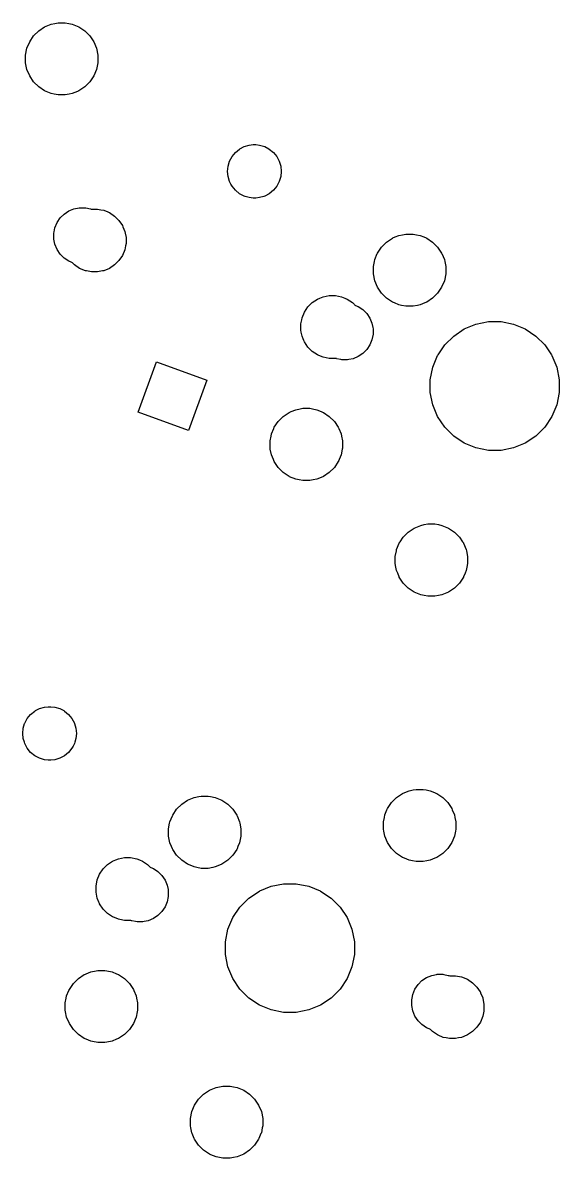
# Model space of a CAD drawing. Extents: x 74 to 361, y -185 to -87.
# Drawn here: x 111.85 to 128.92, y -162.45 to -126.28 of the extents above; entities that cross this region are included whole.
import ezdxf

# ---------------------------------------------------------------- set-up
doc = ezdxf.new("R2010")
doc.units = 0
doc.header["$MEASUREMENT"] = 0
doc.layers.add('BLACK', color=7, linetype='CONTINUOUS')

msp = doc.modelspace()

# ---------------------------------------------------------------- linework, layer by layer
at = {"layer": 'BLACK', "linetype": 'CONTINUOUS'}
for p, q in [((112.195, -126.699), (112.355, -126.538)), ((112.355, -126.538), (112.544, -126.412)), ((112.544, -126.412), (112.753, -126.326)), ((112.753, -126.326), (112.864, -126.303)), ((112.864, -126.303), (112.975, -126.281)), ((112.975, -126.281), (113.202, -126.281)), ((113.202, -126.281), (113.313, -126.303)), ((113.313, -126.303), (113.425, -126.326)), ((113.425, -126.326), (113.634, -126.412)), ((113.634, -126.412), (113.823, -126.538)), ((113.823, -126.538), (113.983, -126.699)), ((111.982, -127.096), (112.069, -126.887)), ((112.069, -126.887), (112.195, -126.699)), ((113.983, -126.699), (114.109, -126.887)), ((114.109, -126.887), (114.196, -127.096)), ((111.938, -127.319), (111.982, -127.097)), ((111.982, -127.097), (111.982, -127.096)), ((114.196, -127.096), (114.196, -127.097)), ((114.196, -127.097), (114.24, -127.319)), ((111.938, -127.546), (111.938, -127.319)), ((111.941, -127.559), (111.938, -127.546)), ((111.982, -127.768), (111.941, -127.559)), ((114.237, -127.559), (114.196, -127.768)), ((114.24, -127.546), (114.237, -127.559)), ((114.24, -127.319), (114.24, -127.546)), ((112.069, -127.978), (111.982, -127.768)), ((112.195, -128.166), (112.069, -127.978)), ((114.109, -127.978), (113.983, -128.166)), ((114.196, -127.768), (114.109, -127.978)), ((112.355, -128.326), (112.195, -128.166)), ((112.544, -128.452), (112.355, -128.326)), ((113.823, -128.326), (113.634, -128.452)), ((113.983, -128.166), (113.823, -128.326)), ((112.589, -128.471), (112.544, -128.452)), ((112.544, -128.452), (112.544, -128.452)), ((112.544, -128.452), (112.544, -128.452)), ((112.753, -128.539), (112.589, -128.471)), ((112.848, -128.558), (112.753, -128.539)), ((112.975, -128.583), (112.848, -128.558)), ((113.202, -128.583), (112.975, -128.583)), ((113.329, -128.558), (113.202, -128.583)), ((113.425, -128.539), (113.329, -128.558)), ((113.588, -128.471), (113.425, -128.539)), ((113.634, -128.452), (113.588, -128.471)), ((113.634, -128.452), (113.634, -128.452)), ((113.634, -128.452), (113.634, -128.452)), ((118.891, -130.225), (119.051, -130.176)), ((119.051, -130.176), (119.176, -130.164)), ((119.176, -130.164), (119.26, -130.164)), ((119.26, -130.164), (119.385, -130.176)), ((119.385, -130.176), (119.545, -130.225)), ((118.428, -130.687), (118.506, -130.542)), ((118.506, -130.542), (118.507, -130.54)), ((118.507, -130.54), (118.614, -130.41)), ((118.614, -130.41), (118.743, -130.304)), ((118.743, -130.304), (118.758, -130.296)), ((118.758, -130.296), (118.891, -130.225)), ((119.545, -130.225), (119.678, -130.296)), ((119.678, -130.296), (119.693, -130.304)), ((119.693, -130.304), (119.823, -130.41)), ((119.823, -130.41), (119.929, -130.54)), ((119.929, -130.54), (119.93, -130.542)), ((119.93, -130.542), (120.008, -130.687)), ((118.363, -131.015), (118.38, -130.848)), ((118.38, -130.848), (118.428, -130.687)), ((120.008, -130.687), (120.057, -130.848)), ((120.057, -130.848), (120.073, -131.015)), ((118.38, -131.182), (118.363, -131.015)), ((118.428, -131.342), (118.38, -131.182)), ((120.057, -131.182), (120.008, -131.342)), ((120.073, -131.015), (120.057, -131.182)), ((118.469, -131.419), (118.428, -131.342)), ((118.507, -131.49), (118.469, -131.419)), ((118.614, -131.619), (118.507, -131.49)), ((118.743, -131.726), (118.614, -131.619)), ((119.823, -131.619), (119.693, -131.726)), ((119.929, -131.49), (119.823, -131.619)), ((119.967, -131.419), (119.929, -131.49)), ((120.008, -131.342), (119.967, -131.419)), ((118.891, -131.805), (118.743, -131.726)), ((118.743, -131.726), (118.743, -131.726)), ((118.921, -131.814), (118.891, -131.805)), ((118.891, -131.805), (118.891, -131.805)), ((119.051, -131.853), (118.921, -131.814)), ((119.176, -131.866), (119.051, -131.853)), ((119.26, -131.866), (119.176, -131.866)), ((119.385, -131.853), (119.26, -131.866)), ((119.516, -131.814), (119.385, -131.853)), ((119.545, -131.805), (119.516, -131.814)), ((119.693, -131.726), (119.545, -131.805)), ((119.545, -131.805), (119.545, -131.805)), ((119.693, -131.726), (119.693, -131.726)), ((113.164, -132.375), (113.311, -132.276)), ((113.311, -132.276), (113.475, -132.208)), ((113.475, -132.208), (113.64, -132.176)), ((113.64, -132.176), (113.649, -132.174)), ((113.649, -132.174), (113.827, -132.174)), ((113.827, -132.174), (113.855, -132.179)), ((113.855, -132.179), (114.001, -132.208)), ((114.001, -132.208), (114.001, -132.208)), ((114.001, -132.208), (114.002, -132.209)), ((114.002, -132.209), (114.023, -132.215)), ((114.023, -132.215), (114.048, -132.217)), ((114.048, -132.217), (114.231, -132.217)), ((114.231, -132.217), (114.328, -132.237)), ((114.328, -132.237), (114.425, -132.256)), ((114.425, -132.256), (114.553, -132.309)), ((114.553, -132.309), (114.593, -132.326)), ((114.593, -132.326), (114.607, -132.331)), ((114.607, -132.331), (114.771, -132.441)), ((112.872, -132.812), (112.94, -132.648)), ((112.94, -132.648), (113.038, -132.5)), ((113.038, -132.5), (113.164, -132.375)), ((114.771, -132.441), (114.91, -132.58)), ((114.91, -132.58), (115.018, -132.741)), ((112.837, -132.986), (112.847, -132.938)), ((112.837, -133.163), (112.837, -132.986)), ((112.847, -132.938), (112.872, -132.812)), ((115.018, -132.741), (115.02, -132.744)), ((115.02, -132.744), (115.035, -132.781)), ((115.035, -132.781), (115.095, -132.926)), ((115.095, -132.926), (115.108, -132.988)), ((115.108, -132.988), (115.134, -133.12)), ((123.697, -133.106), (123.818, -133.056)), ((123.818, -133.056), (123.93, -133.034)), ((123.93, -133.034), (124.041, -133.012)), ((124.041, -133.012), (124.268, -133.012)), ((124.268, -133.012), (124.379, -133.034)), ((124.379, -133.034), (124.49, -133.056)), ((124.49, -133.056), (124.611, -133.106)), ((112.839, -133.17), (112.837, -133.163)), ((112.872, -133.338), (112.839, -133.17)), ((112.94, -133.501), (112.872, -133.338)), ((115.12, -133.388), (115.095, -133.51)), ((115.134, -133.317), (115.12, -133.388)), ((115.134, -133.12), (115.134, -133.317)), ((123.134, -133.618), (123.26, -133.429)), ((123.26, -133.429), (123.42, -133.269)), ((123.42, -133.269), (123.609, -133.143)), ((123.609, -133.143), (123.623, -133.137)), ((123.623, -133.137), (123.697, -133.106)), ((124.611, -133.106), (124.686, -133.137)), ((124.686, -133.137), (124.699, -133.143)), ((124.699, -133.143), (124.888, -133.269)), ((124.888, -133.269), (125.048, -133.429)), ((125.048, -133.429), (125.174, -133.618)), ((113.038, -133.649), (112.94, -133.501)), ((113.164, -133.775), (113.038, -133.649)), ((113.311, -133.873), (113.164, -133.775)), ((115.02, -133.692), (114.91, -133.856)), ((115.095, -133.51), (115.02, -133.692)), ((123.047, -133.827), (123.127, -133.635)), ((123.127, -133.635), (123.134, -133.618)), ((123.134, -133.618), (123.134, -133.618)), ((125.174, -133.618), (125.174, -133.618)), ((125.174, -133.618), (125.181, -133.635)), ((125.181, -133.635), (125.261, -133.827)), ((113.392, -133.907), (113.311, -133.873)), ((113.414, -133.918), (113.392, -133.907)), ((113.433, -133.934), (113.414, -133.918)), ((113.495, -133.996), (113.433, -133.934)), ((113.659, -134.105), (113.495, -133.996)), ((113.841, -134.181), (113.659, -134.105)), ((113.876, -134.188), (113.841, -134.181)), ((114.425, -134.181), (114.39, -134.188)), ((114.607, -134.105), (114.425, -134.181)), ((114.771, -133.996), (114.607, -134.105)), ((114.91, -133.856), (114.771, -133.996)), ((123.003, -134.049), (123.035, -133.888)), ((123.003, -134.276), (123.003, -134.049)), ((123.035, -133.888), (123.047, -133.827)), ((125.261, -133.827), (125.273, -133.888)), ((125.273, -133.888), (125.305, -134.049)), ((125.305, -134.049), (125.305, -134.276)), ((114.034, -134.219), (113.876, -134.188)), ((114.231, -134.219), (114.034, -134.219)), ((114.39, -134.188), (114.231, -134.219)), ((123.005, -134.284), (123.003, -134.276)), ((123.047, -134.499), (123.005, -134.284)), ((123.134, -134.708), (123.047, -134.499)), ((125.261, -134.499), (125.174, -134.708)), ((125.304, -134.284), (125.261, -134.499)), ((125.305, -134.276), (125.304, -134.284)), ((123.26, -134.897), (123.134, -134.708)), ((123.42, -135.057), (123.26, -134.897)), ((125.048, -134.897), (124.888, -135.057)), ((125.174, -134.708), (125.048, -134.897)), ((120.92, -135.333), (121.059, -135.194)), ((121.059, -135.194), (121.223, -135.085)), ((121.223, -135.085), (121.225, -135.084)), ((121.225, -135.084), (121.296, -135.055)), ((121.296, -135.055), (121.405, -135.009)), ((121.405, -135.009), (121.502, -134.99)), ((121.502, -134.99), (121.599, -134.971)), ((121.599, -134.971), (121.796, -134.971)), ((121.796, -134.971), (121.893, -134.99)), ((121.893, -134.99), (121.989, -135.009)), ((121.989, -135.009), (122.099, -135.055)), ((122.099, -135.055), (122.17, -135.084)), ((122.17, -135.084), (122.172, -135.085)), ((122.172, -135.085), (122.335, -135.194)), ((122.335, -135.194), (122.398, -135.256)), ((122.398, -135.256), (122.417, -135.272)), ((123.609, -135.183), (123.42, -135.057)), ((123.67, -135.208), (123.609, -135.183)), ((123.609, -135.183), (123.609, -135.183)), ((123.609, -135.183), (123.609, -135.183)), ((123.818, -135.27), (123.67, -135.208)), ((124.638, -135.208), (124.49, -135.27)), ((124.699, -135.183), (124.638, -135.208)), ((124.888, -135.057), (124.699, -135.183)), ((124.699, -135.183), (124.699, -135.183)), ((124.699, -135.183), (124.699, -135.183)), ((120.735, -135.68), (120.81, -135.499)), ((120.81, -135.497), (120.92, -135.333)), ((120.81, -135.499), (120.81, -135.497)), ((120.81, -135.497), (120.81, -135.497)), ((122.417, -135.272), (122.438, -135.283)), ((122.438, -135.283), (122.519, -135.317)), ((122.519, -135.317), (122.666, -135.415)), ((122.666, -135.415), (122.792, -135.541)), ((122.792, -135.541), (122.891, -135.688)), ((123.898, -135.285), (123.818, -135.27)), ((124.041, -135.314), (123.898, -135.285)), ((124.268, -135.314), (124.041, -135.314)), ((124.411, -135.285), (124.268, -135.314)), ((124.49, -135.27), (124.411, -135.285)), ((120.696, -135.873), (120.722, -135.742)), ((120.696, -136.07), (120.696, -135.873)), ((120.722, -135.742), (120.735, -135.68)), ((122.891, -135.688), (122.958, -135.852)), ((122.958, -135.852), (122.986, -135.989)), ((122.986, -135.989), (122.993, -136.027)), ((125.894, -136.035), (126.267, -135.881)), ((126.267, -135.881), (126.664, -135.802)), ((126.664, -135.802), (127.068, -135.802)), ((127.068, -135.802), (127.464, -135.881)), ((127.464, -135.881), (127.837, -136.035)), ((120.709, -136.133), (120.696, -136.07)), ((120.735, -136.264), (120.709, -136.133)), ((120.77, -136.349), (120.735, -136.264)), ((120.794, -136.407), (120.77, -136.349)), ((122.993, -136.206), (122.958, -136.378)), ((122.993, -136.027), (122.993, -136.204)), ((122.993, -136.204), (122.993, -136.206)), ((125.273, -136.545), (125.558, -136.26)), ((125.558, -136.26), (125.894, -136.035)), ((125.894, -136.035), (125.894, -136.035)), ((127.837, -136.035), (127.837, -136.035)), ((127.837, -136.035), (128.173, -136.26)), ((128.173, -136.26), (128.459, -136.545)), ((120.81, -136.446), (120.794, -136.407)), ((120.92, -136.61), (120.81, -136.446)), ((121.059, -136.749), (120.92, -136.61)), ((122.792, -136.69), (122.666, -136.815)), ((122.891, -136.542), (122.792, -136.69)), ((122.958, -136.378), (122.891, -136.542)), ((125.063, -136.859), (125.273, -136.545)), ((128.459, -136.545), (128.668, -136.859)), ((121.223, -136.859), (121.059, -136.749)), ((121.268, -136.877), (121.223, -136.859)), ((121.223, -136.859), (121.223, -136.859)), ((121.223, -136.859), (121.223, -136.859)), ((121.405, -136.934), (121.268, -136.877)), ((121.599, -136.973), (121.405, -136.934)), ((121.783, -136.973), (121.599, -136.973)), ((121.807, -136.975), (121.783, -136.973)), ((121.828, -136.981), (121.807, -136.975)), ((121.829, -136.982), (121.828, -136.981)), ((121.963, -137.008), (121.829, -136.982)), ((121.829, -136.982), (121.829, -136.982)), ((122.003, -137.016), (121.963, -137.008)), ((122.181, -137.016), (122.003, -137.016)), ((122.219, -137.009), (122.181, -137.016)), ((122.355, -136.982), (122.219, -137.009)), ((122.519, -136.914), (122.355, -136.982)), ((122.666, -136.815), (122.519, -136.914)), ((124.894, -137.254), (125.048, -136.881)), ((125.048, -136.881), (125.063, -136.859)), ((128.668, -136.859), (128.683, -136.881)), ((128.683, -136.881), (128.838, -137.254)), ((115.521, -138.684), (116.103, -137.084)), ((116.103, -137.084), (117.703, -137.667)), ((124.815, -137.651), (124.894, -137.254)), ((128.838, -137.254), (128.917, -137.651)), ((117.703, -137.667), (117.121, -139.266)), ((124.815, -138.055), (124.815, -137.651)), ((128.917, -137.651), (128.917, -138.055)), ((124.894, -138.451), (124.815, -138.055)), ((128.917, -138.055), (128.838, -138.451)), ((125.048, -138.824), (124.894, -138.451)), ((128.838, -138.451), (128.683, -138.824)), ((117.121, -139.266), (115.521, -138.684)), ((119.974, -138.98), (120.134, -138.819)), ((120.134, -138.819), (120.322, -138.693)), ((120.322, -138.693), (120.328, -138.691)), ((120.328, -138.691), (120.389, -138.666)), ((120.389, -138.666), (120.532, -138.607)), ((120.532, -138.607), (120.672, -138.579)), ((120.672, -138.579), (120.754, -138.562)), ((120.754, -138.562), (120.981, -138.562)), ((120.981, -138.562), (121.063, -138.579)), ((121.063, -138.579), (121.203, -138.607)), ((121.203, -138.607), (121.346, -138.666)), ((121.346, -138.666), (121.407, -138.691)), ((121.407, -138.691), (121.413, -138.693)), ((121.413, -138.693), (121.601, -138.819)), ((121.601, -138.819), (121.762, -138.98)), ((125.273, -139.16), (125.048, -138.824)), ((125.048, -138.824), (125.048, -138.824)), ((128.683, -138.824), (128.459, -139.16)), ((128.683, -138.824), (128.683, -138.824)), ((119.761, -139.378), (119.832, -139.205)), ((119.832, -139.205), (119.848, -139.168)), ((119.848, -139.168), (119.974, -138.98)), ((119.848, -139.168), (119.848, -139.168)), ((121.762, -138.98), (121.888, -139.168)), ((121.888, -139.168), (121.888, -139.168)), ((121.888, -139.168), (121.903, -139.205)), ((121.903, -139.205), (121.974, -139.378)), ((125.558, -139.446), (125.273, -139.16)), ((128.459, -139.16), (128.173, -139.446)), ((119.717, -139.6), (119.747, -139.446)), ((119.717, -139.827), (119.717, -139.6)), ((119.747, -139.446), (119.761, -139.378)), ((121.974, -139.378), (121.988, -139.446)), ((121.988, -139.446), (122.019, -139.6)), ((122.019, -139.6), (122.019, -139.827)), ((125.894, -139.67), (125.558, -139.446)), ((128.173, -139.446), (127.837, -139.67)), ((119.724, -139.864), (119.717, -139.827)), ((119.761, -140.049), (119.724, -139.864)), ((122.011, -139.864), (121.974, -140.049)), ((122.019, -139.827), (122.011, -139.864)), ((126.267, -139.825), (125.894, -139.67)), ((125.894, -139.67), (125.894, -139.67)), ((125.894, -139.67), (125.894, -139.67)), ((126.664, -139.904), (126.267, -139.825)), ((127.068, -139.904), (126.664, -139.904)), ((127.464, -139.825), (127.068, -139.904)), ((127.837, -139.67), (127.464, -139.825)), ((127.837, -139.67), (127.837, -139.67)), ((127.837, -139.67), (127.837, -139.67)), ((119.822, -140.197), (119.761, -140.049)), ((119.835, -140.228), (119.822, -140.197)), ((119.848, -140.259), (119.835, -140.228)), ((119.974, -140.447), (119.848, -140.259)), ((121.888, -140.259), (121.762, -140.447)), ((121.9, -140.228), (121.888, -140.259)), ((121.913, -140.197), (121.9, -140.228)), ((121.974, -140.049), (121.913, -140.197)), ((120.134, -140.607), (119.974, -140.447)), ((120.322, -140.733), (120.134, -140.607)), ((121.601, -140.607), (121.413, -140.733)), ((121.762, -140.447), (121.601, -140.607)), ((120.34, -140.741), (120.322, -140.733)), ((120.322, -140.733), (120.322, -140.733)), ((120.322, -140.733), (120.322, -140.733)), ((120.532, -140.82), (120.34, -140.741)), ((120.643, -140.842), (120.532, -140.82)), ((120.754, -140.864), (120.643, -140.842)), ((120.981, -140.864), (120.754, -140.864)), ((121.092, -140.842), (120.981, -140.864)), ((121.203, -140.82), (121.092, -140.842)), ((121.395, -140.741), (121.203, -140.82)), ((121.413, -140.733), (121.395, -140.741)), ((121.413, -140.733), (121.413, -140.733)), ((121.413, -140.733), (121.413, -140.733)), ((124.114, -142.503), (124.303, -142.377)), ((124.303, -142.377), (124.512, -142.29)), ((124.512, -142.29), (124.623, -142.268)), ((124.623, -142.268), (124.734, -142.246)), ((124.734, -142.246), (124.961, -142.246)), ((124.961, -142.246), (125.072, -142.268)), ((125.072, -142.268), (125.184, -142.29)), ((125.184, -142.29), (125.393, -142.377)), ((125.393, -142.377), (125.582, -142.503)), ((123.741, -143.061), (123.827, -142.854)), ((123.827, -142.854), (123.828, -142.852)), ((123.828, -142.852), (123.852, -142.815)), ((123.852, -142.815), (123.954, -142.663)), ((123.954, -142.663), (124.114, -142.503)), ((125.582, -142.503), (125.742, -142.663)), ((125.742, -142.663), (125.843, -142.815)), ((125.843, -142.815), (125.868, -142.852)), ((125.868, -142.852), (125.869, -142.854)), ((125.869, -142.854), (125.955, -143.061)), ((123.697, -143.284), (123.734, -143.098)), ((123.734, -143.098), (123.741, -143.061)), ((125.955, -143.061), (125.962, -143.098)), ((125.962, -143.098), (125.999, -143.284)), ((123.697, -143.51), (123.697, -143.284)), ((123.719, -143.621), (123.697, -143.51)), ((125.999, -143.51), (125.977, -143.621)), ((125.999, -143.284), (125.999, -143.51)), ((123.741, -143.733), (123.719, -143.621)), ((123.776, -143.816), (123.741, -143.733)), ((123.825, -143.935), (123.776, -143.816)), ((123.828, -143.942), (123.825, -143.935)), ((123.954, -144.131), (123.828, -143.942)), ((125.868, -143.942), (125.742, -144.131)), ((125.871, -143.935), (125.868, -143.942)), ((125.92, -143.816), (125.871, -143.935)), ((125.955, -143.733), (125.92, -143.816)), ((125.977, -143.621), (125.955, -143.733)), ((124.114, -144.291), (123.954, -144.131)), ((124.303, -144.417), (124.114, -144.291)), ((125.582, -144.291), (125.393, -144.417)), ((125.742, -144.131), (125.582, -144.291)), ((124.357, -144.439), (124.303, -144.417)), ((124.303, -144.417), (124.303, -144.417)), ((124.303, -144.417), (124.303, -144.417)), ((124.512, -144.504), (124.357, -144.439)), ((124.623, -144.526), (124.512, -144.504)), ((124.734, -144.548), (124.623, -144.526)), ((124.961, -144.548), (124.734, -144.548)), ((125.072, -144.526), (124.961, -144.548)), ((125.184, -144.504), (125.072, -144.526)), ((125.339, -144.439), (125.184, -144.504)), ((125.393, -144.417), (125.339, -144.439)), ((125.393, -144.417), (125.393, -144.417)), ((125.393, -144.417), (125.393, -144.417)), ((112.098, -148.311), (112.228, -148.205)), ((112.228, -148.205), (112.252, -148.192)), ((112.252, -148.192), (112.376, -148.126)), ((112.376, -148.126), (112.536, -148.077)), ((112.536, -148.077), (112.661, -148.065)), ((112.661, -148.065), (112.745, -148.065)), ((112.745, -148.065), (112.87, -148.077)), ((112.87, -148.077), (113.03, -148.126)), ((113.03, -148.126), (113.154, -148.192)), ((113.154, -148.192), (113.178, -148.205)), ((113.178, -148.205), (113.307, -148.311)), ((111.864, -148.749), (111.909, -148.6)), ((111.909, -148.6), (111.913, -148.589)), ((111.913, -148.589), (111.992, -148.441)), ((111.913, -148.589), (111.913, -148.589)), ((111.992, -148.441), (112.098, -148.311)), ((111.992, -148.441), (111.992, -148.441)), ((113.307, -148.311), (113.414, -148.441)), ((113.414, -148.441), (113.414, -148.441)), ((113.414, -148.441), (113.493, -148.589)), ((113.493, -148.589), (113.493, -148.589)), ((113.493, -148.589), (113.496, -148.6)), ((113.496, -148.6), (113.541, -148.749)), ((111.848, -148.916), (111.864, -148.749)), ((111.864, -149.083), (111.848, -148.916)), ((113.541, -148.749), (113.558, -148.916)), ((113.558, -148.916), (113.541, -149.083)), ((111.899, -149.196), (111.864, -149.083)), ((111.911, -149.238), (111.899, -149.196)), ((111.913, -149.243), (111.911, -149.238)), ((111.954, -149.321), (111.913, -149.243)), ((111.992, -149.391), (111.954, -149.321)), ((113.451, -149.321), (113.414, -149.391)), ((113.493, -149.243), (113.451, -149.321)), ((113.494, -149.238), (113.493, -149.243)), ((113.507, -149.196), (113.494, -149.238)), ((113.541, -149.083), (113.507, -149.196)), ((112.098, -149.521), (111.992, -149.391)), ((112.228, -149.627), (112.098, -149.521)), ((112.376, -149.706), (112.228, -149.627)), ((112.228, -149.627), (112.228, -149.627)), ((112.536, -149.755), (112.376, -149.706)), ((113.03, -149.706), (112.87, -149.755)), ((113.178, -149.627), (113.03, -149.706)), ((113.307, -149.521), (113.178, -149.627)), ((113.178, -149.627), (113.178, -149.627)), ((113.414, -149.391), (113.307, -149.521)), ((112.661, -149.767), (112.536, -149.755)), ((112.745, -149.767), (112.661, -149.767)), ((112.87, -149.755), (112.745, -149.767)), ((123.933, -150.828), (124, -150.8)), ((124, -150.8), (124.139, -150.742)), ((124.139, -150.742), (124.266, -150.717)), ((124.266, -150.717), (124.361, -150.698)), ((124.361, -150.698), (124.588, -150.698)), ((124.588, -150.698), (124.683, -150.717)), ((124.683, -150.717), (124.81, -150.742)), ((124.81, -150.742), (124.949, -150.8)), ((124.949, -150.8), (125.016, -150.828)), ((116.745, -151.33), (116.905, -151.17)), ((116.905, -151.17), (117.094, -151.044)), ((117.094, -151.044), (117.303, -150.957)), ((117.303, -150.957), (117.453, -150.927)), ((117.453, -150.927), (117.525, -150.913)), ((117.525, -150.913), (117.752, -150.913)), ((117.752, -150.913), (117.825, -150.927)), ((117.825, -150.927), (117.974, -150.957)), ((117.974, -150.957), (118.184, -151.044)), ((118.184, -151.044), (118.372, -151.17)), ((118.372, -151.17), (118.533, -151.33)), ((123.455, -151.304), (123.58, -151.115)), ((123.58, -151.115), (123.741, -150.955)), ((123.741, -150.955), (123.929, -150.829)), ((123.929, -150.829), (123.933, -150.828)), ((125.016, -150.828), (125.02, -150.829)), ((125.02, -150.829), (125.208, -150.955)), ((125.208, -150.955), (125.369, -151.115)), ((125.369, -151.115), (125.495, -151.304)), ((116.532, -151.728), (116.611, -151.538)), ((116.611, -151.538), (116.619, -151.519)), ((116.619, -151.519), (116.745, -151.33)), ((116.619, -151.519), (116.619, -151.519)), ((118.533, -151.33), (118.659, -151.519)), ((118.659, -151.519), (118.659, -151.519)), ((118.659, -151.519), (118.667, -151.538)), ((118.667, -151.538), (118.745, -151.728)), ((123.352, -151.594), (123.368, -151.513)), ((123.368, -151.513), (123.436, -151.349)), ((123.436, -151.349), (123.455, -151.304)), ((123.455, -151.304), (123.455, -151.304)), ((125.495, -151.304), (125.495, -151.304)), ((125.495, -151.304), (125.513, -151.349)), ((125.513, -151.349), (125.581, -151.513)), ((125.581, -151.513), (125.597, -151.594)), ((116.488, -151.951), (116.522, -151.78)), ((116.522, -151.78), (116.532, -151.728)), ((118.745, -151.728), (118.756, -151.78)), ((118.756, -151.78), (118.79, -151.951)), ((123.324, -151.736), (123.352, -151.594)), ((123.324, -151.962), (123.324, -151.736)), ((125.597, -151.594), (125.626, -151.736)), ((125.626, -151.736), (125.626, -151.962)), ((116.488, -152.177), (116.488, -151.951)), ((116.489, -152.185), (116.488, -152.177)), ((116.532, -152.4), (116.489, -152.185)), ((118.788, -152.185), (118.745, -152.4)), ((118.79, -152.177), (118.788, -152.185)), ((118.79, -151.951), (118.79, -152.177)), ((123.337, -152.029), (123.324, -151.962)), ((123.368, -152.185), (123.337, -152.029)), ((123.455, -152.394), (123.368, -152.185)), ((125.581, -152.185), (125.495, -152.394)), ((125.612, -152.029), (125.581, -152.185)), ((125.626, -151.962), (125.612, -152.029)), ((116.582, -152.521), (116.532, -152.4)), ((116.61, -152.588), (116.582, -152.521)), ((116.619, -152.609), (116.61, -152.588)), ((116.745, -152.798), (116.619, -152.609)), ((118.659, -152.609), (118.533, -152.798)), ((118.667, -152.588), (118.659, -152.609)), ((118.695, -152.521), (118.667, -152.588)), ((118.745, -152.4), (118.695, -152.521)), ((123.58, -152.583), (123.455, -152.394)), ((123.741, -152.743), (123.58, -152.583)), ((125.369, -152.583), (125.208, -152.743)), ((125.495, -152.394), (125.369, -152.583)), ((114.544, -153.095), (114.708, -152.986)), ((114.708, -152.986), (114.709, -152.985)), ((114.709, -152.985), (114.805, -152.945)), ((114.805, -152.945), (114.89, -152.91)), ((114.89, -152.91), (115.083, -152.872)), ((115.083, -152.872), (115.281, -152.872)), ((115.281, -152.872), (115.474, -152.91)), ((115.474, -152.91), (115.558, -152.945)), ((115.558, -152.945), (115.654, -152.985)), ((115.654, -152.985), (115.656, -152.986)), ((115.656, -152.986), (115.82, -153.095)), ((116.905, -152.958), (116.745, -152.798)), ((117.094, -153.084), (116.905, -152.958)), ((118.372, -152.958), (118.184, -153.084)), ((118.533, -152.798), (118.372, -152.958)), ((123.929, -152.869), (123.741, -152.743)), ((123.991, -152.894), (123.929, -152.869)), ((123.929, -152.869), (123.929, -152.869)), ((123.929, -152.869), (123.929, -152.869)), ((124.139, -152.956), (123.991, -152.894)), ((124.245, -152.977), (124.139, -152.956)), ((124.361, -153), (124.245, -152.977)), ((124.704, -152.977), (124.588, -153)), ((124.81, -152.956), (124.704, -152.977)), ((124.958, -152.894), (124.81, -152.956)), ((125.02, -152.869), (124.958, -152.894)), ((125.208, -152.743), (125.02, -152.869)), ((125.02, -152.869), (125.02, -152.869)), ((125.02, -152.869), (125.02, -152.869)), ((114.295, -153.399), (114.404, -153.235)), ((114.404, -153.235), (114.544, -153.095)), ((115.82, -153.095), (115.882, -153.157)), ((115.882, -153.157), (115.901, -153.173)), ((115.901, -153.173), (115.923, -153.185)), ((115.923, -153.185), (116.003, -153.218)), ((116.003, -153.218), (116.151, -153.317)), ((116.151, -153.317), (116.276, -153.442)), ((117.12, -153.095), (117.094, -153.084)), ((117.094, -153.084), (117.094, -153.084)), ((117.094, -153.084), (117.094, -153.084)), ((117.303, -153.171), (117.12, -153.095)), ((117.382, -153.186), (117.303, -153.171)), ((117.525, -153.215), (117.382, -153.186)), ((117.752, -153.215), (117.525, -153.215)), ((117.895, -153.186), (117.752, -153.215)), ((117.974, -153.171), (117.895, -153.186)), ((118.157, -153.095), (117.974, -153.171)), ((118.184, -153.084), (118.157, -153.095)), ((118.184, -153.084), (118.184, -153.084)), ((118.184, -153.084), (118.184, -153.084)), ((124.588, -153), (124.361, -153)), ((114.181, -153.774), (114.205, -153.655)), ((114.205, -153.655), (114.219, -153.581)), ((114.219, -153.581), (114.295, -153.399)), ((116.276, -153.442), (116.375, -153.59)), ((116.375, -153.59), (116.443, -153.754)), ((119.752, -153.782), (120.148, -153.703)), ((120.148, -153.703), (120.552, -153.703)), ((120.552, -153.703), (120.948, -153.782)), ((114.181, -153.971), (114.181, -153.774)), ((114.193, -154.034), (114.181, -153.971)), ((114.219, -154.165), (114.193, -154.034)), ((116.443, -153.754), (116.47, -153.889)), ((116.47, -153.889), (116.478, -153.928)), ((116.478, -153.928), (116.478, -154.105)), ((119.043, -154.161), (119.379, -153.936)), ((119.379, -153.936), (119.395, -153.93)), ((119.395, -153.93), (119.752, -153.782)), ((120.948, -153.782), (121.306, -153.93)), ((121.306, -153.93), (121.322, -153.936)), ((121.322, -153.936), (121.658, -154.161)), ((114.271, -154.29), (114.219, -154.165)), ((114.29, -154.334), (114.271, -154.29)), ((114.295, -154.347), (114.29, -154.334)), ((114.404, -154.511), (114.295, -154.347)), ((116.443, -154.279), (116.375, -154.443)), ((116.476, -154.113), (116.443, -154.279)), ((116.478, -154.105), (116.476, -154.113)), ((118.757, -154.446), (119.043, -154.161)), ((121.658, -154.161), (121.943, -154.446)), ((114.544, -154.65), (114.404, -154.511)), ((114.708, -154.76), (114.544, -154.65)), ((114.712, -154.762), (114.708, -154.76)), ((114.708, -154.76), (114.708, -154.76)), ((114.708, -154.76), (114.708, -154.76)), ((114.89, -154.835), (114.712, -154.762)), ((116.151, -154.716), (116.003, -154.815)), ((116.276, -154.591), (116.151, -154.716)), ((116.375, -154.443), (116.276, -154.591)), ((118.378, -155.156), (118.533, -154.782)), ((118.533, -154.782), (118.535, -154.778)), ((118.535, -154.778), (118.757, -154.446)), ((121.943, -154.446), (122.165, -154.778)), ((122.165, -154.778), (122.168, -154.782)), ((122.168, -154.782), (122.322, -155.156)), ((114.933, -154.844), (114.89, -154.835)), ((115.083, -154.874), (114.933, -154.844)), ((115.267, -154.874), (115.083, -154.874)), ((115.292, -154.876), (115.267, -154.874)), ((115.313, -154.883), (115.292, -154.876)), ((115.314, -154.883), (115.313, -154.883)), ((115.44, -154.908), (115.314, -154.883)), ((115.314, -154.883), (115.314, -154.883)), ((115.488, -154.917), (115.44, -154.908)), ((115.665, -154.917), (115.488, -154.917)), ((115.706, -154.909), (115.665, -154.917)), ((115.839, -154.883), (115.706, -154.909)), ((116.003, -154.815), (115.839, -154.883)), ((118.299, -155.552), (118.378, -155.156)), ((122.322, -155.156), (122.401, -155.552)), ((118.299, -155.956), (118.299, -155.552)), ((122.401, -155.552), (122.401, -155.956)), ((118.378, -156.352), (118.299, -155.956)), ((122.401, -155.956), (122.322, -156.352)), ((113.618, -156.721), (113.807, -156.595)), ((113.807, -156.595), (113.842, -156.58)), ((113.842, -156.58), (113.868, -156.569)), ((113.868, -156.569), (114.016, -156.508)), ((114.016, -156.508), (114.184, -156.475)), ((114.184, -156.475), (114.239, -156.464)), ((114.239, -156.464), (114.465, -156.464)), ((114.465, -156.464), (114.521, -156.475)), ((114.521, -156.475), (114.688, -156.508)), ((114.688, -156.508), (114.836, -156.569)), ((114.836, -156.569), (114.862, -156.58)), ((114.862, -156.58), (114.897, -156.595)), ((114.897, -156.595), (115.086, -156.721)), ((118.533, -156.725), (118.378, -156.352)), ((122.322, -156.352), (122.168, -156.725)), ((124.861, -156.625), (125.014, -156.595)), ((125.014, -156.595), (125.035, -156.59)), ((125.035, -156.59), (125.213, -156.59)), ((125.213, -156.59), (125.248, -156.597)), ((125.248, -156.597), (125.387, -156.625)), ((113.333, -157.068), (113.458, -156.881)), ((113.458, -156.881), (113.618, -156.721)), ((115.086, -156.721), (115.246, -156.881)), ((115.246, -156.881), (115.371, -157.068)), ((118.757, -157.061), (118.533, -156.725)), ((118.533, -156.725), (118.533, -156.725)), ((122.168, -156.725), (121.943, -157.061)), ((122.168, -156.725), (122.168, -156.725)), ((124.325, -157.065), (124.424, -156.917)), ((124.424, -156.917), (124.55, -156.791)), ((124.55, -156.791), (124.697, -156.693)), ((124.697, -156.693), (124.861, -156.625)), ((125.387, -156.625), (125.387, -156.625)), ((125.387, -156.625), (125.388, -156.625)), ((125.388, -156.625), (125.409, -156.632)), ((125.409, -156.632), (125.433, -156.634)), ((125.433, -156.634), (125.617, -156.634)), ((125.617, -156.634), (125.811, -156.672)), ((125.811, -156.672), (125.993, -156.748)), ((125.993, -156.748), (126.157, -156.857)), ((126.157, -156.857), (126.296, -156.997)), ((113.232, -157.345), (113.245, -157.279)), ((113.245, -157.279), (113.319, -157.1)), ((113.319, -157.1), (113.332, -157.069)), ((113.332, -157.069), (113.333, -157.068)), ((115.371, -157.068), (115.372, -157.069)), ((115.372, -157.069), (115.385, -157.1)), ((115.385, -157.1), (115.459, -157.279)), ((115.459, -157.279), (115.472, -157.345)), ((119.043, -157.347), (118.757, -157.061)), ((121.943, -157.061), (121.658, -157.347)), ((124.234, -157.345), (124.257, -157.229)), ((124.257, -157.229), (124.325, -157.065)), ((126.296, -156.997), (126.399, -157.152)), ((126.399, -157.152), (126.406, -157.161)), ((126.406, -157.161), (126.411, -157.175)), ((126.411, -157.175), (126.481, -157.343)), ((113.201, -157.501), (113.232, -157.345)), ((113.201, -157.728), (113.201, -157.501)), ((115.472, -157.345), (115.503, -157.501)), ((115.503, -157.501), (115.503, -157.728)), ((119.379, -157.571), (119.043, -157.347)), ((119.752, -157.726), (119.379, -157.571)), ((119.379, -157.571), (119.379, -157.571)), ((119.379, -157.571), (119.379, -157.571)), ((121.322, -157.571), (120.948, -157.726)), ((121.658, -157.347), (121.322, -157.571)), ((121.322, -157.571), (121.322, -157.571)), ((121.322, -157.571), (121.322, -157.571)), ((124.223, -157.403), (124.224, -157.397)), ((124.223, -157.58), (124.223, -157.403)), ((124.257, -157.754), (124.223, -157.58)), ((124.224, -157.397), (124.234, -157.345)), ((126.481, -157.343), (126.485, -157.363)), ((126.485, -157.363), (126.52, -157.536)), ((126.52, -157.536), (126.52, -157.734)), ((113.212, -157.783), (113.201, -157.728)), ((113.245, -157.95), (113.212, -157.783)), ((113.332, -158.16), (113.245, -157.95)), ((115.459, -157.95), (115.372, -158.16)), ((115.492, -157.783), (115.459, -157.95)), ((115.503, -157.728), (115.492, -157.783)), ((120.148, -157.805), (119.752, -157.726)), ((120.552, -157.805), (120.148, -157.805)), ((120.948, -157.726), (120.552, -157.805)), ((124.325, -157.918), (124.257, -157.754)), ((124.424, -158.066), (124.325, -157.918)), ((126.481, -157.927), (126.406, -158.109)), ((126.513, -157.765), (126.481, -157.927)), ((126.52, -157.734), (126.513, -157.765)), ((113.458, -158.348), (113.332, -158.16)), ((113.618, -158.509), (113.458, -158.348)), ((115.246, -158.348), (115.086, -158.509)), ((115.372, -158.16), (115.246, -158.348)), ((124.55, -158.191), (124.424, -158.066)), ((124.697, -158.29), (124.55, -158.191)), ((124.778, -158.323), (124.697, -158.29)), ((124.799, -158.335), (124.778, -158.323)), ((124.818, -158.35), (124.799, -158.335)), ((124.88, -158.412), (124.818, -158.35)), ((125.044, -158.522), (124.88, -158.412)), ((126.157, -158.412), (125.993, -158.522)), ((126.296, -158.273), (126.157, -158.412)), ((126.406, -158.109), (126.296, -158.273)), ((113.807, -158.635), (113.618, -158.509)), ((113.868, -158.66), (113.807, -158.635)), ((113.807, -158.635), (113.807, -158.635)), ((113.807, -158.635), (113.807, -158.635)), ((114.016, -158.721), (113.868, -158.66)), ((114.063, -158.731), (114.016, -158.721)), ((114.239, -158.766), (114.063, -158.731)), ((114.465, -158.766), (114.239, -158.766)), ((114.641, -158.731), (114.465, -158.766)), ((114.688, -158.721), (114.641, -158.731)), ((114.836, -158.66), (114.688, -158.721)), ((114.897, -158.635), (114.836, -158.66)), ((115.086, -158.509), (114.897, -158.635)), ((114.897, -158.635), (114.897, -158.635)), ((114.897, -158.635), (114.897, -158.635)), ((125.062, -158.529), (125.044, -158.522)), ((125.044, -158.522), (125.044, -158.522)), ((125.044, -158.522), (125.044, -158.522)), ((125.227, -158.598), (125.062, -158.529)), ((125.323, -158.617), (125.227, -158.598)), ((125.42, -158.636), (125.323, -158.617)), ((125.617, -158.636), (125.42, -158.636)), ((125.714, -158.617), (125.617, -158.636)), ((125.811, -158.598), (125.714, -158.617)), ((125.976, -158.529), (125.811, -158.598)), ((125.993, -158.522), (125.976, -158.529)), ((125.993, -158.522), (125.993, -158.522)), ((125.993, -158.522), (125.993, -158.522)), ((117.787, -160.278), (117.997, -160.191)), ((117.997, -160.191), (118.108, -160.169)), ((118.108, -160.169), (118.219, -160.147)), ((118.219, -160.147), (118.446, -160.147)), ((118.446, -160.147), (118.557, -160.169)), ((118.557, -160.169), (118.668, -160.191)), ((118.668, -160.191), (118.878, -160.278)), ((117.312, -160.753), (117.438, -160.564)), ((117.438, -160.564), (117.599, -160.404)), ((117.599, -160.404), (117.787, -160.278)), ((118.878, -160.278), (119.066, -160.404)), ((119.066, -160.404), (119.226, -160.564)), ((119.226, -160.564), (119.352, -160.753)), ((117.226, -160.961), (117.312, -160.755)), ((117.312, -160.755), (117.312, -160.753)), ((117.312, -160.753), (117.312, -160.753)), ((119.352, -160.753), (119.352, -160.753)), ((119.352, -160.753), (119.353, -160.755)), ((119.353, -160.755), (119.439, -160.961)), ((117.181, -161.185), (117.226, -160.962)), ((117.181, -161.411), (117.181, -161.185)), ((117.226, -160.962), (117.226, -160.961)), ((119.439, -160.961), (119.439, -160.962)), ((119.439, -160.962), (119.483, -161.185)), ((119.483, -161.185), (119.483, -161.411)), ((117.196, -161.483), (117.181, -161.411)), ((117.226, -161.634), (117.196, -161.483)), ((117.237, -161.66), (117.226, -161.634)), ((117.301, -161.816), (117.237, -161.66)), ((119.428, -161.66), (119.364, -161.816)), ((119.439, -161.634), (119.428, -161.66)), ((119.469, -161.483), (119.439, -161.634)), ((119.483, -161.411), (119.469, -161.483)), ((117.312, -161.843), (117.301, -161.816)), ((117.438, -162.032), (117.312, -161.843)), ((117.599, -162.192), (117.438, -162.032)), ((119.226, -162.032), (119.066, -162.192)), ((119.352, -161.843), (119.226, -162.032)), ((119.364, -161.816), (119.352, -161.843)), ((117.787, -162.318), (117.599, -162.192)), ((117.835, -162.338), (117.787, -162.318)), ((117.787, -162.318), (117.787, -162.318)), ((117.787, -162.318), (117.787, -162.318)), ((117.997, -162.405), (117.835, -162.338)), ((118.83, -162.338), (118.668, -162.405)), ((118.878, -162.318), (118.83, -162.338)), ((119.066, -162.192), (118.878, -162.318)), ((118.878, -162.318), (118.878, -162.318)), ((118.878, -162.318), (118.878, -162.318)), ((118.108, -162.427), (117.997, -162.405)), ((118.219, -162.449), (118.108, -162.427)), ((118.446, -162.449), (118.219, -162.449)), ((118.557, -162.427), (118.446, -162.449)), ((118.668, -162.405), (118.557, -162.427))]:
    msp.add_line(p, q, dxfattribs=at)

doc.saveas('drawing.dxf')
